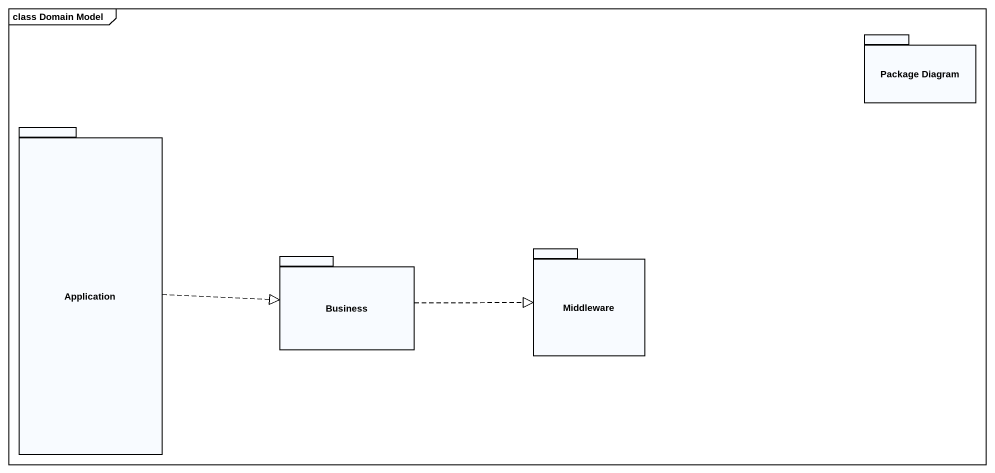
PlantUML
@startuml
mainframe class Domain Model
package "Package Diagram" as Package_Diagram {
}
package Application {
}
package Business {
}
package Middleware {
}
Application .right.|> Business
Business .right.|> Middleware
@enduml
